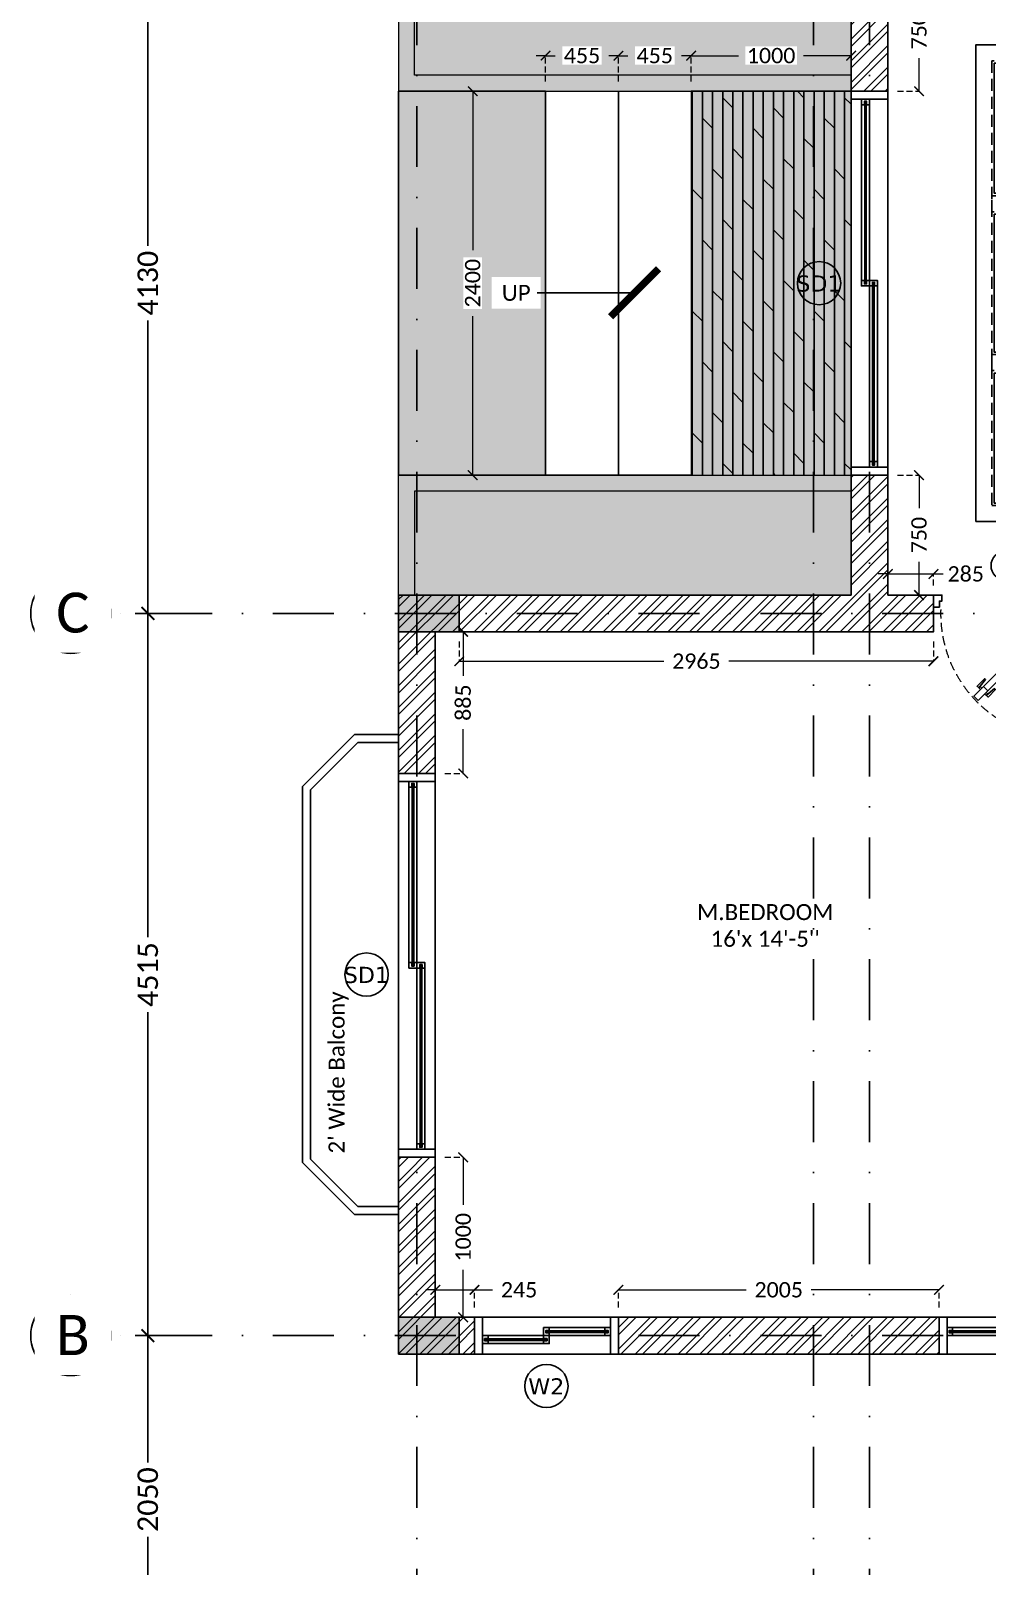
# Model space of a CAD drawing. Header units: millimetres. Extents: x -15000 to 115650, y -17045 to 28620.
# Drawn here: x -2300 to 3682, y -1327 to 8273 of the extents above; entities that cross this region are included whole.
import ezdxf
from ezdxf.enums import TextEntityAlignment as Align

# ---------------------------------------------------------------- set-up
doc = ezdxf.new("R2010")
doc.units = ezdxf.units.MM
doc.header["$LTSCALE"] = 150
for name, pattern in [('3BHK-W(SB)$0$HIDDEN', [0.375, 0.25, -0.125]), ('DASHDOTX2', [50.8, 25.4, -12.7, 0, -12.7]), ('DASHED', [0.75, 0.5, -0.25])]:
    doc.linetypes.add(name, pattern=pattern)
for name, color, linetype in [('ad-Arrow', 32, 'Continuous'), ('ad-Column', 3, 'Continuous'), ('ad-Column Hatch', 125, 'Continuous'), ('ad-Door', 11, 'Continuous'), ('ad-Elevation 10', 8, 'Continuous'), ('ad-Furniture', 8, 'Continuous'), ('ad-Grid', 8, 'DASHDOTX2'), ('ad-Railing', 6, 'Continuous'), ('ad-Revision', 4, 'Continuous'), ('ad-Text main', 7, 'Continuous'), ('ad-Text Main_Door&window Label', 7, 'Continuous'), ('ad-Wall', 240, 'Continuous'), ('ad-Wall hatch', 8, 'Continuous')]:
    doc.layers.add(name, color=color, linetype=linetype)
doc.layers.add('ad-Dimension', color=5, linetype='Continuous', lineweight=0, true_color=0x0000ff)
doc.layers.add('ad-Grid Dimension', color=6, linetype='Continuous', lineweight=0, true_color=0xff00ff)
doc.layers.add('ad-Glass Sectionline', color=140, linetype='Continuous', true_color=0x00bfff)
doc.layers.add('ad-Verandah', color=7, linetype='Continuous', true_color=0xa57c52)
doc.layers.get('ad-Furniture').off()
doc.styles.add('6 U T S R N_Corridor-Basement$0$Standard', font='arial.ttf')
doc.styles.add('6 U T S R N_Typical Floor Plan$0$3BHK-E(NB)$0$grid_text', font='verdana.ttf', dxfattribs={"width": 0.9})
doc.styles.add('New Text Style', font='arial.ttf', dxfattribs={"height": 100})
doc.styles.get("Standard").update_dxf_attribs({"font": 'calibril.ttf'})
doc.dimstyles.new('A-100-DIM-INT (MM-FT)', dxfattribs={"dimscale": 50, "dimtxt": 2.4, "dimasz": 1, "dimexe": 5, "dimexo": 100, "dimgap": 1, "dimtad": 0, "dimdec": 0, "dimdsep": 46, "dimtxsty": 'Standard', "dimblk": 'ARCHTICK', "dimcen": 0.025, "dimse1": 1, "dimse2": 1, "dimclrd": 256, "dimclre": 256, "dimclrt": 256, "dimazin": 2, "dimtfac": 1, "dimtdec": 0, "dimtix": 1, "dimtmove": 2, "dimatfit": 3, "dimldrblk": 'ARCHTICK', "dimfxl": 1, "dimtolj": 1, "dimtzin": 0, "dimarcsym": 0})
doc.dimstyles.new('A-75-DIM-INT (Framing)', dxfattribs={"dimscale": 100, "dimtxt": 0.8, "dimasz": 0.5, "dimexe": 0, "dimexo": 0.5, "dimgap": 0.5, "dimtad": 0, "dimdec": 0, "dimdsep": 46, "dimtxsty": 'Standard', "dimblk": 'ARCHTICK', "dimcen": 0.025, "dimclrd": 256, "dimclre": 256, "dimclrt": 256, "dimazin": 2, "dimtfac": 1, "dimtdec": 0, "dimtmove": 1, "dimatfit": 0, "dimldrblk": 'ARCHTICK', "dimfxl": 1, "dimtfill": 1, "dimtolj": 1, "dimtzin": 0, "dimarcsym": 0})

# ---------------------------------------------------------------- blocks, each defined once
blk = doc.blocks.new('zw$3E22')
at = {"transparency": 33554559}
h = blk.add_hatch(color=43, dxfattribs=at)
h.dxf.hatch_style = 1
h.paths.add_polyline_path([(-2830, -750), (0, -750), (0, -650), (-2730, -650), (-2730, 0), (-2830, 0)])
at = {"layer": 'ad-Wall hatch', "transparency": 33554483}
h = blk.add_hatch(color=74, dxfattribs=at)
h.dxf.hatch_style = 1
h.paths.add_polyline_path([(-2730, 0), (0, 0), (0, -650), (-2730, -650)])
at = {"layer": 'ad-Verandah', "lineweight": 9}
for points in [[(-2830, -750), (0, -750), (0, -650), (-2730, -650), (-2730, 0), (-2830, 0)], [(-2730, 0), (0, 0), (0, -650), (-2730, -650)]]:
    blk.add_lwpolyline(points, close=True, dxfattribs=at)
blk = doc.blocks.new('_ArchTick')
at = {"color": 0, "linetype": 'ByBlock', "const_width": 0.15}
blk.add_lwpolyline([(-0.5, -0.5), (0.5, 0.5)], dxfattribs=at)
blk = doc.blocks.new('zw$EEF9')
at = {"layer": 'ad-Glass Sectionline'}
for points in [[(-28.2, -34.6), (28.2, 34.6)], [(-26.8, -5.8), (-3.4, 23.4)], [(-0.3, -27.4), (23.6, 1.4)]]:
    blk.add_lwpolyline(points, dxfattribs=at)
blk = doc.blocks.new('$ZCDB_AUDIT_GENERATED_1E8537')
at = {"layer": 'ad-Elevation 10'}
blk.add_lwpolyline([(0, -2980), (3365, -2980), (3365, 0), (0, 0)], close=True, dxfattribs=at)
at = {"layer": 'ad-Elevation 10', "linetype": 'DASHED'}
for points in [[(100, -2880), (3265, -2880), (3265, -100), (100, -100)], [(1071.7, -100), (1171.7, -100), (1171.7, -2880), (1071.7, -2880)], [(2193.3, -100), (2293.3, -100), (2293.3, -2880), (2193.3, -2880)], [(100, -943.3), (3265, -943.3), (3265, -1043.3), (100, -1043.3)], [(100, -1936.7), (3265, -1936.7), (3265, -2036.7), (100, -2036.7)]]:
    blk.add_lwpolyline(points, close=True, dxfattribs=at)
at = {"layer": 'ad-Glass Sectionline', "transparency": 33554585}
for points in [[(115, -115), (1056.7, -115), (1056.7, -928.3), (115, -928.3)], [(1186.7, -115), (2178.3, -115), (2178.3, -928.3), (1186.7, -928.3)], [(2308.3, -115), (3250, -115), (3250, -928.3), (2308.3, -928.3)], [(115, -1058.3), (1056.7, -1058.3), (1056.7, -1921.7), (115, -1921.7)], [(1186.7, -1058.3), (2178.3, -1058.3), (2178.3, -1921.7), (1186.7, -1921.7)], [(2308.3, -1058.3), (3250, -1058.3), (3250, -1921.7), (2308.3, -1921.7)], [(1056.7, -2051.7), (115, -2051.7), (115, -2865), (1056.7, -2865)], [(1186.7, -2051.7), (2178.3, -2051.7), (2178.3, -2865), (1186.7, -2865)], [(2308.3, -2051.7), (3250, -2051.7), (3250, -2865), (2308.3, -2865)]]:
    blk.add_lwpolyline(points, close=True, dxfattribs=at)
for p in [(585.8, -521.7), (1682.5, -521.7), (2779.2, -521.7), (585.8, -1490), (1682.4, -1488.3), (2779.2, -1490), (585.8, -2458.3), (1682.5, -2458.3), (2779.2, -2458.3)]:
    blk.add_blockref('zw$EEF9', p)
blk = doc.blocks.new('$ZCDB_AUDIT_GENERATED_1E8529')
at = {"true_color": 0x7f5f3f, "transparency": 33554610}
h = blk.add_hatch(dxfattribs=at)
h.set_pattern_fill('DOTS', color=37, scale=20, angle=360)
h.set_pattern_definition([(360, (-800139.518, 271344.397), (15.875, 31.75), [0, -31.75])])
h.paths.add_polyline_path([(450, -2530), (2915, -2530), (2915, -450), (450, -450)])
at = {"layer": 'ad-Elevation 10'}
blk.add_lwpolyline([(450, -2530), (2915, -2530), (2915, -450), (450, -450)], close=True, dxfattribs=at)
blk.add_blockref('$ZCDB_AUDIT_GENERATED_1E8537', (0, 0))
at = {"layer": 'ad-Text main', "insert": (1682.5, 80.9), "char_height": 80, "width": 1164.819, "attachment_point": 5}
blk.add_mtext('SKYLIGHT ABOVE', dxfattribs=at)
blk = doc.blocks.new('Furn')
at = {"layer": 'ad-Furniture', "rotation": 359.9999999999996}
blk.add_blockref('$ZCDB_AUDIT_GENERATED_1E8529', (-8510, -5435), dxfattribs=at)
blk = doc.blocks.new('$ZCDB_AUDIT_GENERATED_C77D')
blk.add_wipeout([(0, 230), (2400, 230), (2400, 0), (0, 0)]).dxf.layer = 'ad-Elevation 10'
at = {"layer": 'ad-Elevation 10'}
for points in [[(2400, 230), (0, 230)], [(2400, 0), (0, 0)]]:
    blk.add_lwpolyline(points, dxfattribs=at)
for points in [[(50, 0), (50, 230), (0, 230), (0, 0)], [(2350, 0), (2400, 0), (2400, 230), (2350, 230)], [(85, 83), (85, 65), (50, 65), (50, 115), (85, 115), (85, 97), (63, 97), (63, 83)], [(1217.5, 133), (1217.5, 115), (1182.5, 115), (1182.5, 165), (1217.5, 165), (1217.5, 147), (1195.5, 147), (1195.5, 133)], [(1182.5, 83), (1182.5, 65), (1217.5, 65), (1217.5, 115), (1182.5, 115), (1182.5, 97), (1204.5, 97), (1204.5, 83)], [(2315, 133), (2315, 115), (2350, 115), (2350, 165), (2315, 165), (2315, 147), (2337, 147), (2337, 133)]]:
    blk.add_lwpolyline(points, close=True, dxfattribs=at)
at = {"layer": 'ad-Glass Sectionline'}
for points in [[(1182.5, 115), (85, 115)], [(1217.5, 165), (2315, 165)], [(1217.5, 115), (2315, 115)], [(1182.5, 65), (85, 65)]]:
    blk.add_lwpolyline(points, dxfattribs=at)
for points in [[(1200, 145), (2335, 145), (2335, 135), (1200, 135)], [(1200, 95), (65, 95), (65, 85), (1200, 85)]]:
    blk.add_lwpolyline(points, close=True, dxfattribs=at)
blk = doc.blocks.new('*U151')
blk.add_blockref('$ZCDB_AUDIT_GENERATED_C77D', (0, 0))
blk = doc.blocks.new('$ZCDB_AUDIT_GENERATED_C7DC')
blk.add_wipeout([(0, 230), (900, 230), (900, 0), (0, 0)]).dxf.layer = 'ad-Elevation 10'
at = {"layer": 'ad-Elevation 10'}
for points in [[(900, 230), (0, 230)], [(900, 0), (0, 0)]]:
    blk.add_lwpolyline(points, dxfattribs=at)
for points in [[(50, 0), (50, 230), (0, 230), (0, 0)], [(850, 0), (900, 0), (900, 230), (850, 230)], [(85, 83), (85, 65), (50, 65), (50, 115), (85, 115), (85, 97), (63, 97), (63, 83)], [(467.5, 133), (467.5, 115), (432.5, 115), (432.5, 165), (467.5, 165), (467.5, 147), (445.5, 147), (445.5, 133)], [(432.5, 83), (432.5, 65), (467.5, 65), (467.5, 115), (432.5, 115), (432.5, 97), (454.5, 97), (454.5, 83)], [(815, 133), (815, 115), (850, 115), (850, 165), (815, 165), (815, 147), (837, 147), (837, 133)]]:
    blk.add_lwpolyline(points, close=True, dxfattribs=at)
at = {"layer": 'ad-Glass Sectionline'}
for points in [[(432.5, 115), (85, 115)], [(467.5, 165), (815, 165)], [(467.5, 115), (815, 115)], [(432.5, 65), (85, 65)]]:
    blk.add_lwpolyline(points, dxfattribs=at)
for points in [[(450, 145), (835, 145), (835, 135), (450, 135)], [(450, 95), (65, 95), (65, 85), (450, 85)]]:
    blk.add_lwpolyline(points, close=True, dxfattribs=at)
blk = doc.blocks.new('*U150')
blk.add_blockref('$ZCDB_AUDIT_GENERATED_C7DC', (0, 0))
blk = doc.blocks.new('*U161')
for p, q in [((-8, -111), (-42, -111)), ((-25, -128), (-25, -94)), ((-811, -761), (-796, -776)), ((-746, -826), (-761, -811))]:
    blk.add_line(p, q)
for points in [[(-1150, -100), (-1150, -50), (-1129, -50), (-1129, -36), (-1129, 0), (-1200, 0), (-1200, -100)], [(-50, -100), (0, -100), (0, 0), (-71, 0), (-71, -36), (-71, -50), (-50, -50)], [(-50, -100), (-131, -181), (-166, -145), (-85, -65)], [(-131, -181), (-747, -797), (-782, -762), (-166, -145)], [(-828, -878), (-747, -797), (-782, -762), (-863, -842)]]:
    blk.add_lwpolyline(points, close=True)
for points in [[(-808, -787), (-836, -760), (-773, -697), (-765, -705), (-822, -774)], [(-773, -823), (-745, -850), (-683, -788), (-690, -780), (-759, -837)]]:
    blk.add_lwpolyline(points)
blk.add_circle((-25, -111), 11.1)
at = {"color": 8, "linetype": 'DASHED', "lineweight": 0}
blk.add_arc((-93, -153), 1047, 178.1881, 271.8119, dxfattribs=at)
at = {"layer": 'ad-Text Main_Door&window Label'}
blk.add_line((-600, 125), (-600, -230), dxfattribs=at)
blk.add_circle((-600, 245), 120, dxfattribs=at)
at = {"layer": 'ad-Text Main_Door&window Label', "style": 'New Text Style'}
blk.add_attdef('D1', text='', height=100, dxfattribs=at).set_placement((-600, 245), align=Align.MIDDLE_CENTER)
blk = doc.blocks.new('walls')
at = {"layer": 'ad-Wall hatch', "transparency": 33554610}
h = blk.add_hatch(dxfattribs=at)
h.set_pattern_fill('ANSI32', color=256, scale=10)
h.set_pattern_definition([(45, (-1040635.14, 674820.02), (-67.351921, 67.351921), []), (45, (-1040590.24, 674820.02), (-67.351921, 67.351921), [])])
h.paths.add_polyline_path([(12120, 13620), (12120, 10220), (11890, 10220), (11890, 13390), (7240, 13390), (7240, 8645), (4245, 8645), (4245, 8875), (4330, 8875), (4330, 9475), (4560, 9475), (4560, 8875), (7010, 8875), (7010, 10385), (6360, 10385), (6360, 10615), (7010, 10615), (7010, 13390), (4560, 13390), (4560, 10615), (5560, 10615), (5560, 10385), (4330, 10385), (4330, 13390), (230, 13390), (230, 8875), (3345, 8875), (3345, 8645), (3060, 8645), (3060, 4745), (3345, 4745), (3345, 4515), (230, 4515), (230, 230), (4880, 230), (4880, 3075), (6060, 3075), (6060, 2845), (5110, 2845), (5110, 230), (8310, 230), (8310, 2845), (6860, 2845), (6860, 3075), (8310, 3075), (8310, 4515), (5110, 4515), (5110, 3915), (4880, 3915), (4880, 4515), (4245, 4515), (4245, 4745), (8540, 4745), (8540, 230), (9240, 230), (9240, 0), (0, 0), (0, 4745), (2830, 4745), (2830, 8645), (0, 8645), (0, 13620)])
at = {"layer": 'ad-Railing'}
for points in [[(0, 872.5), (-275, 872.5), (-600, 1197.5), (-600, 3547.5), (-275, 3872.5), (0, 3872.5)], [(0, 922.5), (-254.3, 922.5), (-550, 1218.2), (-550, 3526.8), (-254.3, 3822.5), (0, 3822.5)]]:
    blk.add_lwpolyline(points, dxfattribs=at)
at = {"layer": 'ad-Door', "ltscale": 5, "xscale": 0.7499999997027537, "yscale": 0.7499999997027537, "zscale": 0.7499999997027537}
blk.add_blockref('*U161', (4245, 4745), dxfattribs=at).add_auto_attribs({'D1': 'D1'})
for name, p, rotation in [('*U151', (2830, 7895), 270), ('*U151', (230, 1230), 90), ('*U150', (1375, 230), 180)]:
    blk.add_blockref(name, p, dxfattribs=dict(rotation=rotation))
at = {"xscale": -1, "rotation": 179.9999999999999}
blk.add_blockref('*U150', (3380, 230), dxfattribs=at)
at = {"layer": 'ad-Wall'}
for points in [[(3060, 8645), (3060, 4745), (3345, 4745), (3345, 4515), (230, 4515), (230, 230), (4880, 230)], [(9240, 0), (0, 0), (0, 4745), (2830, 4745), (2830, 8645)]]:
    blk.add_lwpolyline(points, dxfattribs=at)
blk = doc.blocks.new('6 U T S R N_Typical Floor Plan$0$ad_Window Tag')
blk.add_circle((0, 0), 150)
at = {"style": '6 U T S R N_Typical Floor Plan$0$3BHK-E(NB)$0$grid_text', "width": 0.9}
blk.add_attdef('D1', text='', height=125, dxfattribs=at).set_placement((0, 0), align=Align.MIDDLE_CENTER)
blk = doc.blocks.new('Text')
at = {"layer": 'ad-Text Main_Door&window Label'}
ref = blk.add_blockref('6 U T S R N_Typical Floor Plan$0$ad_Window Tag', (2630, 6695), dxfattribs=dict(at, xscale=-0.9, yscale=0.9, zscale=0.9))
ref.add_attrib('D1', 'SD1', dxfattribs={"height": 101.25, "rotation": 1800, "style": '6 U T S R N_Typical Floor Plan$0$3BHK-E(NB)$0$grid_text'}).set_placement((2629, 6692.9), align=Align.MIDDLE_CENTER)
ref = blk.add_blockref('6 U T S R N_Typical Floor Plan$0$ad_Window Tag', (925, -200), dxfattribs=dict(at, xscale=-0.9, yscale=0.9, zscale=0.9))
ref.add_attrib('D1', 'W2', dxfattribs={"height": 101.25, "rotation": 1800, "style": '6 U T S R N_Typical Floor Plan$0$3BHK-E(NB)$0$grid_text'}).set_placement((924, -202.1), align=Align.MIDDLE_CENTER)
at = {"layer": 'ad-Text main', "insert": (-375, 2372.5), "char_height": 100, "width": 2237.11, "attachment_point": 5, "rotation": 90, "bg_fill": 2}
blk.add_mtext("\\pxqd;2' Wide Balcony", dxfattribs=at)
at = {"layer": 'ad-Text main', "insert": (2293.2, 2679.1), "char_height": 100, "width": 1424.195, "attachment_point": 5, "bg_fill": 2}
blk.add_mtext("M.BEDROOM^J16'x 14'-5''", dxfattribs=at)
at = {"layer": 'ad-Text Main_Door&window Label'}
ref = blk.add_blockref('6 U T S R N_Typical Floor Plan$0$ad_Window Tag', (-200, 2372.5), dxfattribs=dict(at, xscale=-0.9, yscale=0.9, zscale=0.9))
ref.add_attrib('D1', 'SD1', dxfattribs={"height": 101.25, "rotation": 1800, "style": '6 U T S R N_Typical Floor Plan$0$3BHK-E(NB)$0$grid_text'}).set_placement((-201, 2370.4), align=Align.MIDDLE_CENTER)
blk = doc.blocks.new('zw$6AA0')
at = {"layer": 'ad-Column Hatch', "transparency": 33554687}
h = blk.add_hatch(color=256, dxfattribs=at)
h.dxf.hatch_style = 1
h.paths.add_polyline_path([(0, -230), (380, -230), (380, 0), (0, 0)])
at = {"layer": 'ad-Column'}
blk.add_lwpolyline([(0, -230), (380, -230), (380, 0), (0, 0)], close=True, dxfattribs=at)
blk = doc.blocks.new('1625E_Columns P30')
at = {"layer": 'ad-Column', "rotation": 359.9999999999993}
blk.add_blockref('zw$6AA0', (0, 4745), dxfattribs=at)
at = {"layer": 'ad-Column', "xscale": -1, "rotation": 179.9999999999998}
blk.add_blockref('zw$6AA0', (0, 0), dxfattribs=at)
blk = doc.blocks.new('*D15')
at = {"layer": 'ad-Dimension', "linetype": '3BHK-W(SB)$0$HIDDEN', "lineweight": -2}
for p, q in [((290, -9105), (404.5, -9105)), ((290, -9990), (404.5, -9990))]:
    blk.add_line(p, q, dxfattribs=at)
at = {"layer": 'ad-Dimension', "lineweight": -2}
for p, q in [((404.5, -9105), (404.5, -9380.9)), ((404.5, -9990), (404.5, -9714.1))]:
    blk.add_line(p, q, dxfattribs=at)
at = {"layer": 'Defpoints', "color": 0}
for p in [(230, -9105), (230, -9990), (404.5, -9990)]:
    blk.add_point(p, dxfattribs=at)
at = {"layer": 'ad-Dimension', "lineweight": -2, "xscale": 60, "yscale": 60, "zscale": 60}
for p, rotation in [((404.5, -9105), 90), ((404.5, -9990), 270)]:
    blk.add_blockref('_ArchTick', p, dxfattribs=dict(at, rotation=rotation))
at = {"layer": 'ad-Dimension', "insert": (404.5, -9547.5), "char_height": 96, "attachment_point": 5, "rotation": 90, "bg_fill": 3, "box_fill_scale": 1.1, "bg_fill_color": 257, "bg_fill_transparency": 0}
blk.add_mtext('\\A1;885', dxfattribs=at)
blk = doc.blocks.new('*D20')
at = {"layer": 'ad-Dimension', "linetype": '3BHK-W(SB)$0$HIDDEN', "lineweight": -2}
for p, q in [((3120, -4975), (3255.1, -4975)), ((3120, -5725), (3255.1, -5725))]:
    blk.add_line(p, q, dxfattribs=at)
at = {"layer": 'ad-Dimension', "lineweight": -2}
for p, q in [((3255.1, -4975), (3255.1, -5181.9)), ((3255.1, -5725), (3255.1, -5518.1))]:
    blk.add_line(p, q, dxfattribs=at)
at = {"layer": 'Defpoints', "color": 0}
for p in [(3060, -4975), (3060, -5725), (3255.1, -5725)]:
    blk.add_point(p, dxfattribs=at)
at = {"layer": 'ad-Dimension', "lineweight": -2, "xscale": 60, "yscale": 60, "zscale": 60}
for p, rotation in [((3255.1, -4975), 90), ((3255.1, -5725), 270)]:
    blk.add_blockref('_ArchTick', p, dxfattribs=dict(at, rotation=rotation))
at = {"layer": 'ad-Dimension', "insert": (3255.1, -5350), "char_height": 96, "attachment_point": 5, "rotation": 90, "bg_fill": 3, "box_fill_scale": 1.1, "bg_fill_color": 257, "bg_fill_transparency": 0}
blk.add_mtext('\\A1;750', dxfattribs=at)
blk = doc.blocks.new('*D21')
at = {"layer": 'ad-Dimension', "linetype": '3BHK-W(SB)$0$HIDDEN', "lineweight": -2}
for p, q in [((3120, -8125), (3255.1, -8125)), ((3120, -8875), (3255.1, -8875))]:
    blk.add_line(p, q, dxfattribs=at)
at = {"layer": 'ad-Dimension', "lineweight": -2}
for p, q in [((3255.1, -8125), (3255.1, -8331.9)), ((3255.1, -8875), (3255.1, -8668.1))]:
    blk.add_line(p, q, dxfattribs=at)
at = {"layer": 'Defpoints', "color": 0}
for p in [(3060, -8125), (3060, -8875), (3255.1, -8875)]:
    blk.add_point(p, dxfattribs=at)
at = {"layer": 'ad-Dimension', "lineweight": -2, "xscale": 60, "yscale": 60, "zscale": 60}
for p, rotation in [((3255.1, -8125), 90), ((3255.1, -8875), 270)]:
    blk.add_blockref('_ArchTick', p, dxfattribs=dict(at, rotation=rotation))
at = {"layer": 'ad-Dimension', "insert": (3255.1, -8500), "char_height": 96, "attachment_point": 5, "rotation": 90, "bg_fill": 3, "box_fill_scale": 1.1, "bg_fill_color": 257, "bg_fill_transparency": 0}
blk.add_mtext('\\A1;750', dxfattribs=at)
blk = doc.blocks.new('*D22')
at = {"layer": 'ad-Dimension', "linetype": '3BHK-W(SB)$0$HIDDEN', "lineweight": -2}
for p, q in [((380, -9165), (380, -9288.6)), ((3345, -9165), (3345, -9288.6))]:
    blk.add_line(p, q, dxfattribs=at)
at = {"layer": 'ad-Dimension', "lineweight": -2}
for p, q in [((380, -9288.6), (1658.9, -9288.6)), ((3345, -9288.6), (2066.1, -9288.6))]:
    blk.add_line(p, q, dxfattribs=at)
at = {"layer": 'Defpoints', "color": 0}
for p in [(380, -9105), (3345, -9105), (3345, -9288.6)]:
    blk.add_point(p, dxfattribs=at)
at = {"layer": 'ad-Dimension', "lineweight": -2, "xscale": 60, "yscale": 60, "zscale": 60, "rotation": 180}
blk.add_blockref('_ArchTick', (380, -9288.6), dxfattribs=at)
at = {"layer": 'ad-Dimension', "lineweight": -2, "xscale": 60, "yscale": 60, "zscale": 60}
blk.add_blockref('_ArchTick', (3345, -9288.6), dxfattribs=at)
at = {"layer": 'ad-Dimension', "insert": (1862.5, -9288.6), "char_height": 96, "attachment_point": 5, "bg_fill": 3, "box_fill_scale": 1.1, "bg_fill_color": 257, "bg_fill_transparency": 0}
blk.add_mtext('\\A1;2965', dxfattribs=at)
blk = doc.blocks.new('*D42')
at = {"layer": 'ad-Dimension', "linetype": '3BHK-W(SB)$0$HIDDEN', "lineweight": -2}
for p, q in [((290, -12390), (404.5, -12390)), ((290, -13390), (404.5, -13390))]:
    blk.add_line(p, q, dxfattribs=at)
at = {"layer": 'ad-Dimension', "lineweight": -2}
for p, q in [((404.5, -12390), (404.5, -12686.6)), ((404.5, -13390), (404.5, -13093.4))]:
    blk.add_line(p, q, dxfattribs=at)
at = {"layer": 'Defpoints', "color": 0}
for p in [(230, -12390), (230, -13390), (404.5, -13390)]:
    blk.add_point(p, dxfattribs=at)
at = {"layer": 'ad-Dimension', "lineweight": -2, "xscale": 60, "yscale": 60, "zscale": 60}
for p, rotation in [((404.5, -12390), 90), ((404.5, -13390), 270)]:
    blk.add_blockref('_ArchTick', p, dxfattribs=dict(at, rotation=rotation))
at = {"layer": 'ad-Dimension', "insert": (404.5, -12890), "char_height": 96, "attachment_point": 5, "rotation": 90, "bg_fill": 3, "box_fill_scale": 1.1, "bg_fill_color": 257, "bg_fill_transparency": 0}
blk.add_mtext('\\A1;1000', dxfattribs=at)
blk = doc.blocks.new('*D43')
at = {"layer": 'ad-Dimension', "lineweight": -2}
for p, q in [((230, -13218.6), (170, -13218.6)), ((230, -13218.6), (475, -13218.6)), ((475, -13218.6), (588.7, -13218.6)), ((475, -13218.6), (535, -13218.6))]:
    blk.add_line(p, q, dxfattribs=at)
at = {"layer": 'ad-Dimension', "linetype": '3BHK-W(SB)$0$HIDDEN', "lineweight": -2}
for p, q in [((230, -13330), (230, -13218.6)), ((475, -13330), (475, -13218.6))]:
    blk.add_line(p, q, dxfattribs=at)
at = {"layer": 'Defpoints', "color": 0}
for p in [(475, -13218.6), (230, -13390), (475, -13390)]:
    blk.add_point(p, dxfattribs=at)
at = {"layer": 'ad-Dimension', "lineweight": -2, "xscale": 60, "yscale": 60, "zscale": 60}
blk.add_blockref('_ArchTick', (230, -13218.6), dxfattribs=at)
at = {"layer": 'ad-Dimension', "lineweight": -2, "xscale": 60, "yscale": 60, "zscale": 60, "rotation": 180}
blk.add_blockref('_ArchTick', (475, -13218.6), dxfattribs=at)
at = {"layer": 'ad-Dimension', "insert": (753.9, -13218.6), "char_height": 96, "attachment_point": 5, "bg_fill": 3, "box_fill_scale": 1.1, "bg_fill_color": 257, "bg_fill_transparency": 0}
blk.add_mtext('\\A1;245', dxfattribs=at)
blk = doc.blocks.new('*D44')
at = {"layer": 'ad-Dimension', "linetype": '3BHK-W(SB)$0$HIDDEN', "lineweight": -2}
for p, q in [((1375, -13330), (1375, -13218.6)), ((3380, -13330), (3380, -13218.6))]:
    blk.add_line(p, q, dxfattribs=at)
at = {"layer": 'ad-Dimension', "lineweight": -2}
for p, q in [((1375, -13218.6), (2173.9, -13218.6)), ((3380, -13218.6), (2581.1, -13218.6))]:
    blk.add_line(p, q, dxfattribs=at)
at = {"layer": 'Defpoints', "color": 0}
for p in [(3380, -13218.6), (1375, -13390), (3380, -13390)]:
    blk.add_point(p, dxfattribs=at)
at = {"layer": 'ad-Dimension', "lineweight": -2, "xscale": 60, "yscale": 60, "zscale": 60, "rotation": 180}
blk.add_blockref('_ArchTick', (1375, -13218.6), dxfattribs=at)
at = {"layer": 'ad-Dimension', "lineweight": -2, "xscale": 60, "yscale": 60, "zscale": 60}
blk.add_blockref('_ArchTick', (3380, -13218.6), dxfattribs=at)
at = {"layer": 'ad-Dimension', "insert": (2377.5, -13218.6), "char_height": 96, "attachment_point": 5, "bg_fill": 3, "box_fill_scale": 1.1, "bg_fill_color": 257, "bg_fill_transparency": 0}
blk.add_mtext('\\A1;2005', dxfattribs=at)
blk = doc.blocks.new('*D54')
at = {"layer": 'ad-Dimension', "lineweight": -2}
for p, q in [((3060, -8743.1), (3000, -8743.1)), ((3060, -8743.1), (3345, -8743.1)), ((3345, -8743.1), (3405, -8743.1))]:
    blk.add_line(p, q, dxfattribs=at)
at = {"layer": 'ad-Dimension', "linetype": '3BHK-W(SB)$0$HIDDEN', "lineweight": -2}
for p, q in [((3060, -8815), (3060, -8743.1)), ((3345, -8815), (3345, -8743.1))]:
    blk.add_line(p, q, dxfattribs=at)
at = {"layer": 'Defpoints', "color": 0}
for p in [(3345, -8743.1), (3060, -8875), (3345, -8875)]:
    blk.add_point(p, dxfattribs=at)
at = {"layer": 'ad-Dimension', "lineweight": -2, "xscale": 60, "yscale": 60, "zscale": 60}
blk.add_blockref('_ArchTick', (3060, -8743.1), dxfattribs=at)
at = {"layer": 'ad-Dimension', "lineweight": -2, "xscale": 60, "yscale": 60, "zscale": 60, "rotation": 180}
blk.add_blockref('_ArchTick', (3345, -8743.1), dxfattribs=at)
at = {"layer": 'ad-Dimension', "insert": (3547.1, -8743.1), "char_height": 96, "attachment_point": 5, "bg_fill": 3, "box_fill_scale": 1.1, "bg_fill_color": 257, "bg_fill_transparency": 0}
blk.add_mtext('\\A1;285', dxfattribs=at)
blk = doc.blocks.new('*D73')
at = {"layer": 'ad-Dimension', "linetype": '3BHK-W(SB)$0$HIDDEN', "lineweight": -2}
for p, q in [((1830, -5665), (1830, -5502.7)), ((2830, -5665), (2830, -5502.7))]:
    blk.add_line(p, q, dxfattribs=at)
at = {"layer": 'ad-Dimension', "lineweight": -2}
for p, q in [((1830, -5502.7), (2126.6, -5502.7)), ((2830, -5502.7), (2533.4, -5502.7))]:
    blk.add_line(p, q, dxfattribs=at)
at = {"layer": 'Defpoints', "color": 0}
for p in [(2830, -5502.7), (1830, -5725), (2830, -5725)]:
    blk.add_point(p, dxfattribs=at)
at = {"layer": 'ad-Dimension', "lineweight": -2, "xscale": 60, "yscale": 60, "zscale": 60, "rotation": 180}
blk.add_blockref('_ArchTick', (1830, -5502.7), dxfattribs=at)
at = {"layer": 'ad-Dimension', "lineweight": -2, "xscale": 60, "yscale": 60, "zscale": 60}
blk.add_blockref('_ArchTick', (2830, -5502.7), dxfattribs=at)
at = {"layer": 'ad-Dimension', "insert": (2330, -5502.7), "char_height": 96, "attachment_point": 5, "bg_fill": 3, "box_fill_scale": 1.1, "bg_fill_color": 257, "bg_fill_transparency": 0}
blk.add_mtext('\\A1;1000', dxfattribs=at)
blk = doc.blocks.new('*D74')
at = {"layer": 'ad-Dimension', "lineweight": -2}
for p, q in [((1375, -5502.7), (1315, -5502.7)), ((1375, -5502.7), (1434.5, -5502.7)), ((1830, -5502.7), (1770.5, -5502.7)), ((1830, -5502.7), (1890, -5502.7))]:
    blk.add_line(p, q, dxfattribs=at)
at = {"layer": 'ad-Dimension', "linetype": '3BHK-W(SB)$0$HIDDEN', "lineweight": -2}
for p, q in [((1375, -5665), (1375, -5502.7)), ((1830, -5665), (1830, -5502.7))]:
    blk.add_line(p, q, dxfattribs=at)
at = {"layer": 'Defpoints', "color": 0}
for p in [(1830, -5502.7), (1375, -5725), (1830, -5725)]:
    blk.add_point(p, dxfattribs=at)
at = {"layer": 'ad-Dimension', "lineweight": -2, "xscale": 60, "yscale": 60, "zscale": 60}
blk.add_blockref('_ArchTick', (1375, -5502.7), dxfattribs=at)
at = {"layer": 'ad-Dimension', "lineweight": -2, "xscale": 60, "yscale": 60, "zscale": 60, "rotation": 180}
blk.add_blockref('_ArchTick', (1830, -5502.7), dxfattribs=at)
at = {"layer": 'ad-Dimension', "insert": (1602.5, -5502.7), "char_height": 96, "attachment_point": 5, "bg_fill": 3, "box_fill_scale": 1.1, "bg_fill_color": 257, "bg_fill_transparency": 0}
blk.add_mtext('\\A1;455', dxfattribs=at)
blk = doc.blocks.new('*D75')
at = {"layer": 'ad-Dimension', "lineweight": -2}
for p, q in [((920, -5502.7), (860, -5502.7)), ((920, -5502.7), (979.5, -5502.7)), ((1375, -5502.7), (1315.5, -5502.7)), ((1375, -5502.7), (1435, -5502.7))]:
    blk.add_line(p, q, dxfattribs=at)
at = {"layer": 'ad-Dimension', "linetype": '3BHK-W(SB)$0$HIDDEN', "lineweight": -2}
for p, q in [((920, -5665), (920, -5502.7)), ((1375, -5665), (1375, -5502.7))]:
    blk.add_line(p, q, dxfattribs=at)
at = {"layer": 'Defpoints', "color": 0}
for p in [(1375, -5502.7), (920, -5725), (1375, -5725)]:
    blk.add_point(p, dxfattribs=at)
at = {"layer": 'ad-Dimension', "lineweight": -2, "xscale": 60, "yscale": 60, "zscale": 60}
blk.add_blockref('_ArchTick', (920, -5502.7), dxfattribs=at)
at = {"layer": 'ad-Dimension', "lineweight": -2, "xscale": 60, "yscale": 60, "zscale": 60, "rotation": 180}
blk.add_blockref('_ArchTick', (1375, -5502.7), dxfattribs=at)
at = {"layer": 'ad-Dimension', "insert": (1147.5, -5502.7), "char_height": 96, "attachment_point": 5, "bg_fill": 3, "box_fill_scale": 1.1, "bg_fill_color": 257, "bg_fill_transparency": 0}
blk.add_mtext('\\A1;455', dxfattribs=at)
blk = doc.blocks.new('*D76')
at = {"layer": 'ad-Dimension', "linetype": '3BHK-W(SB)$0$HIDDEN', "lineweight": -2}
for p, q in [((860, -5725), (464.1, -5725)), ((860, -8125), (464.1, -8125))]:
    blk.add_line(p, q, dxfattribs=at)
at = {"layer": 'ad-Dimension', "lineweight": -2}
for p, q in [((464.1, -5725), (464.1, -6719.3)), ((464.1, -8125), (464.1, -7130.7))]:
    blk.add_line(p, q, dxfattribs=at)
at = {"layer": 'Defpoints', "color": 0}
for p in [(920, -5725), (464.1, -8125), (920, -8125)]:
    blk.add_point(p, dxfattribs=at)
at = {"layer": 'ad-Dimension', "lineweight": -2, "xscale": 60, "yscale": 60, "zscale": 60}
for p, rotation in [((464.1, -5725), 90), ((464.1, -8125), 270)]:
    blk.add_blockref('_ArchTick', p, dxfattribs=dict(at, rotation=rotation))
at = {"layer": 'ad-Dimension', "insert": (464.1, -6925), "char_height": 96, "attachment_point": 5, "rotation": 90, "bg_fill": 3, "box_fill_scale": 1.1, "bg_fill_color": 257, "bg_fill_transparency": 0}
blk.add_mtext('\\A1;2400', dxfattribs=at)
blk = doc.blocks.new('*D224')
at = {"layer": 'ad-Grid Dimension', "lineweight": -2}
for p, q in [((-1503.8, 8760), (-1647.4, 8760)), ((-1567.4, 8760), (-1567.4, 6928.5)), ((-1567.4, 4630), (-1567.4, 6461.5)), ((-1426.5, 4630), (-1647.4, 4630))]:
    blk.add_line(p, q, dxfattribs=at)
at = {"layer": 'Defpoints', "color": 0}
for p in [(-1423.8, 8760), (-1567.4, 4630), (-1346.5, 4630)]:
    blk.add_point(p, dxfattribs=at)
at = {"layer": 'ad-Grid Dimension', "lineweight": -2, "xscale": 80, "yscale": 80, "zscale": 80}
for p, rotation in [((-1567.4, 8760), 90), ((-1567.4, 4630), 270)]:
    blk.add_blockref('_ArchTick', p, dxfattribs=dict(at, rotation=rotation))
at = {"layer": 'ad-Grid Dimension', "insert": (-1567.4, 6695), "char_height": 128, "attachment_point": 5, "rotation": 90, "bg_fill": 3, "box_fill_scale": 1.1, "bg_fill_color": 257, "bg_fill_transparency": 0}
blk.add_mtext('\\A1;4130', dxfattribs=at)
blk = doc.blocks.new('*D225')
at = {"layer": 'ad-Grid Dimension', "lineweight": -2}
for p, q in [((-1319.3, 4630), (-1647.4, 4630)), ((-1567.4, 4630), (-1567.4, 2606.7)), ((-1567.4, 115), (-1567.4, 2138.3)), ((-1319.3, 115), (-1647.4, 115))]:
    blk.add_line(p, q, dxfattribs=at)
at = {"layer": 'Defpoints', "color": 0}
for p in [(-1239.3, 4630), (-1567.4, 115), (-1239.3, 115)]:
    blk.add_point(p, dxfattribs=at)
at = {"layer": 'ad-Grid Dimension', "lineweight": -2, "xscale": 80, "yscale": 80, "zscale": 80}
for p, rotation in [((-1567.4, 4630), 90), ((-1567.4, 115), 270)]:
    blk.add_blockref('_ArchTick', p, dxfattribs=dict(at, rotation=rotation))
at = {"layer": 'ad-Grid Dimension', "insert": (-1567.4, 2372.5), "char_height": 128, "attachment_point": 5, "rotation": 90, "bg_fill": 3, "box_fill_scale": 1.1, "bg_fill_color": 257, "bg_fill_transparency": 0}
blk.add_mtext('\\A1;4515', dxfattribs=at)
blk = doc.blocks.new('*D226')
at = {"layer": 'ad-Grid Dimension', "lineweight": -2}
for p, q in [((-1319.3, 115), (-1647.4, 115)), ((-1567.4, 115), (-1567.4, -678)), ((-1567.4, -1935), (-1567.4, -1142)), ((-1324.1, -1935), (-1647.4, -1935))]:
    blk.add_line(p, q, dxfattribs=at)
at = {"layer": 'Defpoints', "color": 0}
for p in [(-1239.3, 115), (-1567.4, -1935), (-1244.1, -1935)]:
    blk.add_point(p, dxfattribs=at)
at = {"layer": 'ad-Grid Dimension', "lineweight": -2, "xscale": 80, "yscale": 80, "zscale": 80}
for p, rotation in [((-1567.4, 115), 90), ((-1567.4, -1935), 270)]:
    blk.add_blockref('_ArchTick', p, dxfattribs=dict(at, rotation=rotation))
at = {"layer": 'ad-Grid Dimension', "insert": (-1567.4, -910), "char_height": 128, "attachment_point": 5, "rotation": 90, "bg_fill": 3, "box_fill_scale": 1.1, "bg_fill_color": 257, "bg_fill_transparency": 0}
blk.add_mtext('\\A1;2050', dxfattribs=at)
blk = doc.blocks.new('ldscpe')
at = {"transparency": 33554559}
h = blk.add_hatch(color=256, dxfattribs=at)
h.dxf.hatch_style = 1
h.set_gradient(color1=(153, 204, 0), color2=(63, 127, 0), name='INVSPHERICAL')
h.paths.add_polyline_path([(920, -5725), (0, -5725), (0, -8125), (920, -8125)])
h = blk.add_hatch(dxfattribs=at)
h.set_pattern_fill('GRASS', color=74)
h.set_pattern_definition([(90, (-4e-12, -8275), (-17.96051, 17.96051), [4.7625, -31.15852]), (45, (-4e-12, -8275), (-17.96051, 17.96051), [4.7625, -20.6375]), (135, (-4e-12, -8275), (-17.96051, -17.96051), [4.7625, -20.6375])])
h.paths.add_polyline_path([(920, -5725), (0, -5725), (0, -8125), (920, -8125)])
at = {"layer": 'ad-Verandah', "transparency": 33554559}
h = blk.add_hatch(color=256, dxfattribs=at)
h.dxf.hatch_style = 1
h.paths.add_polyline_path([(2830, -5725), (1830, -5725), (1830, -8125), (2830, -8125)])
at = {"layer": 'ad-Verandah', "transparency": 33554687}
h = blk.add_hatch(dxfattribs=at)
h.set_pattern_fill('DOLMIT', color=256, scale=10, angle=270)
h.set_pattern_definition([(270, (1900, -8275), (63.5, -1e-14), []), (315, (1900, -8275), (127, 127), [89.803, -179.605])])
h.paths.add_polyline_path([(1830, -8125), (2830, -8125), (2830, -5725), (1830, -5725)])
at = {"layer": 'ad-Elevation 10'}
blk.add_lwpolyline([(920, -5725), (0, -5725), (0, -8125), (920, -8125)], close=True, dxfattribs=at)
at = {"layer": 'ad-Verandah', "lineweight": 9}
for points in [[(1375, -8125), (920, -8125), (920, -5725), (1375, -5725)], [(1830, -8125), (1375, -8125), (1375, -5725), (1830, -5725)], [(2830, -5725), (1830, -5725), (1830, -8125), (2830, -8125)]]:
    blk.add_lwpolyline(points, close=True, dxfattribs=at)
blk.add_blockref('zw$3E22', (2830, -4975))
at = {"xscale": -1, "rotation": 179.9999999999998}
blk.add_blockref('zw$3E22', (2830, -8875), dxfattribs=at)
at = {"layer": 'ad-Text main', "insert": (736, -6986), "char_height": 100, "width": 207.6, "attachment_point": 5, "style": '6 U T S R N_Corridor-Basement$0$Standard', "bg_fill": 2}
blk.add_mtext('{\\fCalibri Light|b0|i0|c0|p34;UP}', dxfattribs=at)
at = {"layer": 'ad-Arrow'}
blk.add_leader([(1475.7, -6985.3, 0), (867.9, -6985.3, 0)], dimstyle='A-100-DIM-INT (MM-FT)', override={"dimscale": 1, "dimasz": 300, "dimgap": 50, "dimtad": 0}, dxfattribs=at)
blk = doc.blocks.new('1625_East P30')
at = {"layer": 'ad-Verandah'}
blk.add_blockref('ldscpe', (0, 13620), dxfattribs=at)
at = {"layer": 'ad-Furniture'}
blk.add_blockref('Furn', (12120, 13620), dxfattribs=at)
at = {"layer": 'ad-Wall'}
blk.add_blockref('walls', (0, 0), dxfattribs=at)
at = {"layer": 'ad-Text main'}
blk.add_blockref('Text', (0, 0), dxfattribs=at)
blk.add_blockref('1625E_Columns P30', (0, 0))
blk = doc.blocks.new('dim')
at = {"layer": 'ad-Dimension'}
for base, p1, p2, picture, middle in [((3255.1, -5725), (3060, -4975), (3060, -5725), '*D20', (3255.1, -5350)), ((3255.1, -8875), (3060, -8125), (3060, -8875), '*D21', (3255.1, -8500)), ((404.5, -13390), (230, -12390), (230, -13390), '*D42', (404.5, -12890))]:
    dim = blk.add_linear_dim(base=base, p1=p1, p2=p2, angle=90, dimstyle='A-75-DIM-INT (Framing)', override={"dimscale": 120, "dimblk": 'ArchTick', "dimfxl": 10, "dimtfill": 1, "dimtfillclr": 0}, dxfattribs=at)
    dim.commit()
    dim.dimension.update_dxf_attribs({"geometry": picture, "text_midpoint": middle})
for base, p1, p2, picture, middle in [((2830, -5502.7), (1830, -5725), (2830, -5725), '*D73', (2330, -5502.7)), ((3345, -9288.6), (380, -9105), (3345, -9105), '*D22', (1862.5, -9288.6)), ((3380, -13218.6), (1375, -13390), (3380, -13390), '*D44', (2377.5, -13218.6))]:
    dim = blk.add_linear_dim(base=base, p1=p1, p2=p2, dimstyle='A-75-DIM-INT (Framing)', override={"dimscale": 120, "dimblk": 'ArchTick', "dimfxl": 10, "dimtfill": 1, "dimtfillclr": 0}, dxfattribs=at)
    dim.commit()
    dim.dimension.update_dxf_attribs({"geometry": picture, "text_midpoint": middle})
for base, p1, p2, picture, middle in [((1830, -5502.7), (1375, -5725), (1830, -5725), '*D74', (1602.5, -5502.7)), ((3345, -8743.1), (3060, -8875), (3345, -8875), '*D54', (3547.1, -8743.1)), ((475, -13218.6), (230, -13390), (475, -13390), '*D43', (753.9, -13218.6))]:
    dim = blk.add_linear_dim(base=base, p1=p1, p2=p2, dimstyle='A-75-DIM-INT (Framing)', override={"dimscale": 120, "dimblk": 'ArchTick', "dimfxl": 10, "dimtfill": 1, "dimtfillclr": 0}, dxfattribs=at)
    dim.commit()
    dim.dimension.update_dxf_attribs({"geometry": picture, "text_midpoint": middle, "dimtype": 128})
dim = blk.add_linear_dim(base=(404.5, -9990), p1=(230, -9105), p2=(230, -9990), angle=90, dimstyle='A-75-DIM-INT (Framing)', override={"dimscale": 120, "dimblk": 'ArchTick', "dimfxl": 10, "dimtfill": 1, "dimtfillclr": 0}, dxfattribs=at)
dim.commit()
dim.dimension.update_dxf_attribs({"geometry": '*D15', "text_midpoint": (404.5, -9547.5)})
dim = blk.add_linear_dim(base=(1375, -5502.7), p1=(920, -5725), p2=(1375, -5725), dimstyle='A-75-DIM-INT (Framing)', override={"dimscale": 120, "dimblk": 'ArchTick', "dimfxl": 10, "dimtfill": 1, "dimtfillclr": 0}, dxfattribs=at)
dim.commit()
dim.dimension.update_dxf_attribs({"geometry": '*D75', "text_midpoint": (1147.5, -5502.7), "dimtype": 128})
dim = blk.add_linear_dim(base=(464.1, -8125), p1=(920, -5725), p2=(920, -8125), angle=90, dimstyle='A-75-DIM-INT (Framing)', override={"dimscale": 120, "dimblk": 'ArchTick', "dimfxl": 10, "dimtfill": 1, "dimtfillclr": 0}, dxfattribs=at)
dim.commit()
dim.dimension.update_dxf_attribs({"geometry": '*D76', "text_midpoint": (464.1, -6925)})
blk = doc.blocks.new('1625E_Grid P30')
at = {"layer": 'ad-Grid', "ltscale": 0.1}
for points in [[(3298.6, -4463.6), (3298.6, -4213.6), (2945, -4010), (2945, 16020), (3298.6, 16223.6), (3298.6, 16473.6)], [(115, -4010), (115, 16020)], [(2595, -4010), (2595, 16020)]]:
    blk.add_lwpolyline(points, dxfattribs=at)
at = {"layer": 'ad-Grid', "color": 7, "linetype": 'ByBlock'}
for centre in [(-2050, 4630), (-2050, 115)]:
    blk.add_circle(centre, 250, dxfattribs=at)
at = {"layer": 'ad-Text main', "char_height": 250, "width": 227.385, "attachment_point": 5, "bg_fill": 2}
for s, insert in [('{\\fCalibri|b0|i0|c0|p34;C}', (-2036.5, 4634)), ('{\\fCalibri|b0|i0|c0|p34;B}', (-2036.5, 119))]:
    blk.add_mtext(s, dxfattribs=dict(at, insert=insert))
at = {"layer": 'ad-Grid', "ltscale": 0.1}
for points in [[(15600, 4630), (-1800, 4630)], [(15600, 115), (-1800, 115)]]:
    blk.add_lwpolyline(points, dxfattribs=at)
at = {"layer": 'ad-Grid Dimension'}
dim = blk.add_linear_dim(base=(-1567.4, 4630), p1=(-1423.8, 8760), p2=(-1346.5, 4630), angle=90, dimstyle='A-75-DIM-INT (Framing)', override={"dimscale": 80, "dimblk": 'ArchTick', "dimclrd": 256, "dimclre": 256, "dimfxl": 10, "dimtfill": 1, "dimtfillclr": 0}, dxfattribs=at)
dim.commit()
dim.dimension.update_dxf_attribs({"geometry": '*D224', "text_midpoint": (-1567.4, 6695)})
dim = blk.add_linear_dim(base=(-1567.4, 115), p1=(-1239.3, 4630), p2=(-1239.3, 115), angle=90, dimstyle='A-75-DIM-INT (Framing)', override={"dimscale": 80, "dimblk": 'ArchTick', "dimclrd": 256, "dimclre": 256, "dimfxl": 10, "dimtfill": 1, "dimtfillclr": 0}, dxfattribs=at)
dim.commit()
dim.dimension.update_dxf_attribs({"geometry": '*D225', "text_midpoint": (-1567.4, 2372.5)})
dim = blk.add_linear_dim(base=(-1567.4, -1935), p1=(-1239.3, 115), p2=(-1244.1, -1935), angle=90, dimstyle='A-75-DIM-INT (Framing)', override={"dimscale": 80, "dimblk": 'ArchTick', "dimclrd": 256, "dimclre": 256, "dimfxl": 10, "dimtfill": 1, "dimtfillclr": 0}, dxfattribs=at)
dim.commit()
dim.dimension.update_dxf_attribs({"geometry": '*D226', "text_midpoint": (-1567.4, -910)})

msp = doc.modelspace()

# ---------------------------------------------------------------- block references
msp.add_blockref('1625_East P30', (0, 0))

# ---------------------------------------------------------------- next in the draw order: block references
at = {"layer": 'ad-Dimension'}
msp.add_blockref('dim', (0, 13620), dxfattribs=at)

# ---------------------------------------------------------------- next in the draw order: block references
at = {"layer": 'ad-Revision'}
msp.add_blockref('1625E_Grid P30', (0, 0), dxfattribs=at)

doc.saveas('drawing.dxf')
